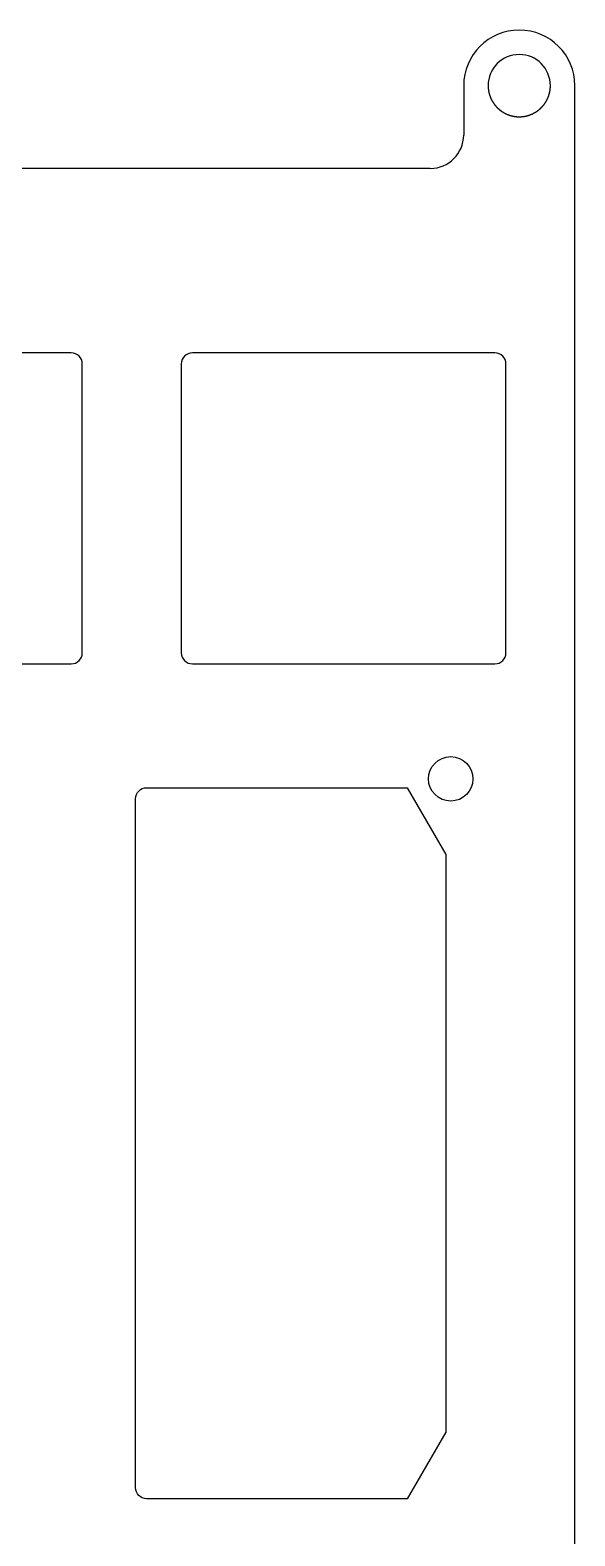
# Model space of a CAD drawing. Header units: millimetres. Extents: x -10 to 277, y -93 to 22.
# Drawn here: x 252.6 to 277.1, y -46.2 to 21.5 of the extents above; entities that cross this region are included whole.
import ezdxf

# ---------------------------------------------------------------- set-up
doc = ezdxf.new("R2010")
doc.units = ezdxf.units.MM
doc.layers.get('0').update_dxf_attribs({"linetype": 'CONTINUOUS'})
doc.layers.add('Edge.Cuts', color=53, linetype='CONTINUOUS', true_color=0xc8a339)

msp = doc.modelspace()

# ---------------------------------------------------------------- linework, layer by layer
for points in [[(240.35, 6.5), (240.35, -6.5, 0.414212391), (240.85, -7), (254.45, -7, 0.414213562), (254.95, -6.5), (254.95, 6.5, 0.414213562), (254.45, 7), (240.85, 7, 0.414212391)], [(259.4, 6.5), (259.4, -6.5, 0.414212391), (259.9, -7), (273.5, -7, 0.414213562), (274, -6.5), (274, 6.5, 0.414213562), (273.5, 7), (259.9, 7, 0.414212391)], [(257.34375, -44.075), (257.34375, -13.075, -0.414213562), (257.84375, -12.575), (269.56175, -12.575), (271.29375, -15.575), (271.29375, -41.575), (269.56175, -44.575), (257.84375, -44.575, -0.414212391)]]:
    msp.add_lwpolyline(points, format="xyb", close=True)
msp.add_circle((271.51875, -12.175), 1)
at = {"layer": 'Edge.Cuts', "linetype": 'CONTINUOUS'}
for p, q in [((272.1, 19.025023), (272.1, 16.8)), ((273.2, 19.025023), (273.20001, 19.019647)), ((273.20001, 19.019647), (273.20004, 19.01425)), ((273.20004, 19.01425), (273.200091, 19.008887)), ((273.200091, 19.008887), (273.200161, 19.003504)), ((273.200161, 19.003504), (273.200252, 18.998153)), ((273.200252, 18.998153), (273.200363, 18.992783)), ((273.200363, 18.992783), (273.200493, 18.987445)), ((273.200493, 18.987445), (273.200645, 18.982086)), ((273.200645, 18.982086), (273.200815, 18.976759)), ((273.200815, 18.976759), (273.201006, 18.971413)), ((275.99914, 18.97546), (275.999469, 18.986044)), ((275.999469, 18.986044), (275.999719, 18.996647)), ((275.999719, 18.996647), (275.99989, 19.007272)), ((275.99989, 19.007272), (275.999982, 19.017919)), ((275.999982, 19.017919), (276, 19.025023)), ((277.1, -90.725023), (277.1, 19.025023)), ((273.201006, 18.971413), (273.201217, 18.966096)), ((273.201217, 18.966096), (273.201448, 18.960761)), ((273.201448, 18.960761), (273.201698, 18.955454)), ((273.201698, 18.955454), (273.20197, 18.950129)), ((273.20197, 18.950129), (273.20226, 18.944832)), ((273.20226, 18.944832), (273.202571, 18.939518)), ((273.202571, 18.939518), (273.202901, 18.93423)), ((273.202901, 18.93423), (273.203252, 18.928925)), ((273.203252, 18.928925), (273.203622, 18.923646)), ((273.203622, 18.923646), (273.204013, 18.91835)), ((273.204013, 18.91835), (273.204422, 18.913079)), ((273.204422, 18.913079), (273.204853, 18.907792)), ((273.204853, 18.907792), (273.205302, 18.902529)), ((273.205302, 18.902529), (273.205773, 18.89725)), ((273.205773, 18.89725), (273.206262, 18.891994)), ((273.206262, 18.891994), (273.206772, 18.886723)), ((273.206772, 18.886723), (273.207301, 18.881475)), ((273.207301, 18.881475), (273.207851, 18.876212)), ((273.207851, 18.876212), (273.208419, 18.87097)), ((273.208419, 18.87097), (273.20901, 18.865714)), ((273.20901, 18.865714), (273.209617, 18.86048)), ((273.209617, 18.86048), (273.210247, 18.85523)), ((273.210247, 18.85523), (273.210895, 18.850002)), ((273.210895, 18.850002), (273.211565, 18.844759)), ((273.211565, 18.844759), (273.212252, 18.839537)), ((273.212252, 18.839537), (273.212962, 18.8343)), ((273.212962, 18.8343), (273.213689, 18.829084)), ((273.213689, 18.829084), (273.214439, 18.823854)), ((273.214439, 18.823854), (273.215206, 18.818643)), ((273.215206, 18.818643), (273.215995, 18.813418)), ((273.215995, 18.813418), (273.216802, 18.808212)), ((273.216802, 18.808212), (273.217631, 18.802993)), ((273.217631, 18.802993), (273.218478, 18.797793)), ((273.218478, 18.797793), (273.219348, 18.792579)), ((273.219348, 18.792579), (273.220234, 18.787383)), ((273.220234, 18.787383), (273.221144, 18.782174)), ((273.221144, 18.782174), (273.22207, 18.776983)), ((273.22207, 18.776983), (273.22302, 18.771779)), ((273.22302, 18.771779), (273.223986, 18.766592)), ((273.223986, 18.766592), (273.224976, 18.761393)), ((273.224976, 18.761393), (273.225983, 18.75621)), ((273.225983, 18.75621), (273.227012, 18.751016)), ((273.227012, 18.751016), (273.228059, 18.745837)), ((273.228059, 18.745837), (273.229129, 18.740646)), ((273.229129, 18.740646), (273.230216, 18.735471)), ((273.230216, 18.735471), (273.231327, 18.730285)), ((273.231327, 18.730285), (273.232454, 18.725113)), ((273.232454, 18.725113), (273.233605, 18.719931)), ((273.233605, 18.719931), (273.234772, 18.714763)), ((273.234772, 18.714763), (273.235963, 18.709584)), ((273.235963, 18.709584), (273.237172, 18.704419)), ((273.237172, 18.704419), (273.238403, 18.699244)), ((273.238403, 18.699244), (273.239652, 18.694082)), ((273.239652, 18.694082), (273.240924, 18.68891)), ((273.240924, 18.68891), (273.242214, 18.683751)), ((273.242214, 18.683751), (273.243526, 18.678582)), ((273.243526, 18.678582), (273.244857, 18.673427)), ((273.244857, 18.673427), (273.24621, 18.66826)), ((273.24621, 18.66826), (273.247581, 18.663107)), ((273.247581, 18.663107), (273.248976, 18.657944)), ((273.248976, 18.657944), (273.250387, 18.652793)), ((273.250387, 18.652793), (273.251823, 18.647633)), ((273.251823, 18.647633), (273.253276, 18.642484)), ((273.253276, 18.642484), (273.254752, 18.637326)), ((273.254752, 18.637326), (273.256, 18.633023)), ((273.256, 18.633023), (273.257493, 18.627938)), ((273.257493, 18.627938), (273.259011, 18.622844)), ((273.259011, 18.622844), (273.260543, 18.617769)), ((273.260543, 18.617769), (273.2621, 18.612685)), ((273.2621, 18.612685), (273.263671, 18.607621)), ((273.263671, 18.607621), (273.265266, 18.602548)), ((273.265266, 18.602548), (273.266876, 18.597495)), ((273.266876, 18.597495), (273.268509, 18.592433)), ((273.268509, 18.592433), (273.270157, 18.587392)), ((273.270157, 18.587392), (273.271829, 18.582343)), ((273.271829, 18.582343), (273.273516, 18.577314)), ((273.273516, 18.577314), (273.275226, 18.572277)), ((273.275226, 18.572277), (273.276951, 18.567261)), ((273.276951, 18.567261), (273.278699, 18.562238)), ((273.278699, 18.562238), (273.280461, 18.557235)), ((273.280461, 18.557235), (273.282248, 18.552225)), ((273.282248, 18.552225), (273.284048, 18.547236)), ((273.284048, 18.547236), (273.285872, 18.542241)), ((273.285872, 18.542241), (273.287709, 18.537266)), ((273.287709, 18.537266), (273.289571, 18.532285)), ((273.289571, 18.532285), (273.291446, 18.527324)), ((273.291446, 18.527324), (273.293345, 18.522358)), ((273.293345, 18.522358), (273.295257, 18.517413)), ((273.295257, 18.517413), (273.297193, 18.512462)), ((273.297193, 18.512462), (273.299143, 18.507532)), ((273.299143, 18.507532), (273.301116, 18.502597)), ((273.301116, 18.502597), (273.303103, 18.497683)), ((273.303103, 18.497683), (273.305113, 18.492764)), ((273.305113, 18.492764), (273.307136, 18.487865)), ((273.307136, 18.487865), (273.309183, 18.482963)), ((273.309183, 18.482963), (273.311243, 18.478081)), ((273.311243, 18.478081), (273.313327, 18.473195)), ((273.313327, 18.473195), (273.315423, 18.468329)), ((273.315423, 18.468329), (273.317543, 18.46346)), ((273.317543, 18.46346), (273.319676, 18.458612)), ((273.319676, 18.458612), (273.321833, 18.45376)), ((273.321833, 18.45376), (273.324002, 18.448929)), ((273.324002, 18.448929), (273.326195, 18.444095)), ((273.326195, 18.444095), (273.3284, 18.439281)), ((273.3284, 18.439281), (273.330629, 18.434465)), ((273.330629, 18.434465), (273.332871, 18.429669)), ((273.332871, 18.429669), (273.335135, 18.42487)), ((273.335135, 18.42487), (273.337413, 18.420092)), ((273.337413, 18.420092), (273.339714, 18.415312)), ((273.339714, 18.415312), (273.342027, 18.410552)), ((273.342027, 18.410552), (273.344363, 18.405791)), ((273.344363, 18.405791), (273.346712, 18.401049)), ((273.346712, 18.401049), (273.349084, 18.396306)), ((273.349084, 18.396306), (273.351469, 18.391583)), ((273.351469, 18.391583), (273.353876, 18.386859)), ((273.353876, 18.386859), (273.356296, 18.382155)), ((273.356296, 18.382155), (273.35874, 18.37745)), ((273.35874, 18.37745), (273.361195, 18.372765)), ((273.361195, 18.372765), (273.363673, 18.368078)), ((273.363673, 18.368078), (273.366164, 18.363412)), ((273.366164, 18.363412), (273.368678, 18.358746)), ((273.368678, 18.358746), (273.371204, 18.354099)), ((273.371204, 18.354099), (273.373753, 18.349452)), ((273.373753, 18.349452), (273.376313, 18.344825)), ((273.376313, 18.344825), (273.378898, 18.340197)), ((273.378898, 18.340197), (273.381493, 18.335589)), ((273.381493, 18.335589), (273.384112, 18.330982)), ((273.384112, 18.330982), (273.386743, 18.326394)), ((273.386743, 18.326394), (273.389397, 18.321806)), ((273.389397, 18.321806), (273.392063, 18.317238)), ((273.392063, 18.317238), (273.394752, 18.31267)), ((273.394752, 18.31267), (273.397452, 18.308122)), ((273.397452, 18.308122), (273.400176, 18.303575)), ((273.400176, 18.303575), (273.402911, 18.299046)), ((273.402911, 18.299046), (273.40567, 18.294519)), ((275.791447, 18.289828), (275.796955, 18.298826)), ((275.796955, 18.298826), (275.802393, 18.307863)), ((275.802393, 18.307863), (275.807762, 18.31694)), ((275.807762, 18.31694), (275.813062, 18.326057)), ((275.813062, 18.326057), (275.818293, 18.335212)), ((275.818293, 18.335212), (275.823453, 18.344406)), ((275.823453, 18.344406), (275.828545, 18.353638)), ((275.828545, 18.353638), (275.833566, 18.362909)), ((275.833566, 18.362909), (275.838517, 18.372218)), ((275.838517, 18.372218), (275.843398, 18.381564)), ((275.843398, 18.381564), (275.848208, 18.390947)), ((275.848208, 18.390947), (275.852948, 18.400367)), ((275.852948, 18.400367), (275.857617, 18.409824)), ((275.857617, 18.409824), (275.862215, 18.419316)), ((275.862215, 18.419316), (275.866742, 18.428845)), ((275.866742, 18.428845), (275.871197, 18.438408)), ((275.871197, 18.438408), (275.875581, 18.448006)), ((275.875581, 18.448006), (275.879892, 18.457639)), ((275.879892, 18.457639), (275.884132, 18.467305)), ((275.884132, 18.467305), (275.888299, 18.477004)), ((275.888299, 18.477004), (275.892394, 18.486736)), ((275.892394, 18.486736), (275.896415, 18.4965)), ((275.896415, 18.4965), (275.900364, 18.506295)), ((275.900364, 18.506295), (275.904239, 18.516121)), ((275.904239, 18.516121), (275.90804, 18.525976)), ((275.90804, 18.525976), (275.911768, 18.535861)), ((275.911768, 18.535861), (275.915421, 18.545775)), ((275.915421, 18.545775), (275.918999, 18.555716)), ((275.918999, 18.555716), (275.922502, 18.565684)), ((275.922502, 18.565684), (275.92593, 18.575677)), ((275.92593, 18.575677), (275.929283, 18.585696)), ((275.929283, 18.585696), (275.93256, 18.595739)), ((275.93256, 18.595739), (275.93576, 18.605804)), ((275.93576, 18.605804), (275.938884, 18.615891)), ((275.938884, 18.615891), (275.941931, 18.625999)), ((275.941931, 18.625999), (275.944, 18.633023)), ((275.944, 18.633023), (275.946951, 18.643284)), ((275.946951, 18.643284), (275.949821, 18.65355)), ((275.949821, 18.65355), (275.952609, 18.663819)), ((275.952609, 18.663819), (275.955316, 18.674092)), ((275.955316, 18.674092), (275.957942, 18.68437)), ((275.957942, 18.68437), (275.960487, 18.694653)), ((275.960487, 18.694653), (275.962951, 18.704941)), ((275.962951, 18.704941), (275.965335, 18.715235)), ((275.965335, 18.715235), (275.967638, 18.725534)), ((275.967638, 18.725534), (275.969861, 18.73584)), ((275.969861, 18.73584), (275.972005, 18.746152)), ((275.972005, 18.746152), (275.974068, 18.75647)), ((275.974068, 18.75647), (275.976052, 18.766796)), ((275.976052, 18.766796), (275.977956, 18.777129)), ((275.977956, 18.777129), (275.97978, 18.78747)), ((275.97978, 18.78747), (275.981526, 18.797819)), ((275.981526, 18.797819), (275.983192, 18.808177)), ((275.983192, 18.808177), (275.984779, 18.818543)), ((275.984779, 18.818543), (275.986287, 18.828919)), ((275.986287, 18.828919), (275.987716, 18.839305)), ((275.987716, 18.839305), (275.989067, 18.849701)), ((275.989067, 18.849701), (275.990338, 18.860108)), ((275.990338, 18.860108), (275.991531, 18.870527)), ((275.991531, 18.870527), (275.992646, 18.880957)), ((275.992646, 18.880957), (275.993681, 18.891399)), ((275.993681, 18.891399), (275.994639, 18.901855)), ((275.994639, 18.901855), (275.995517, 18.912324)), ((275.995517, 18.912324), (275.996317, 18.922807)), ((275.996317, 18.922807), (275.997039, 18.933305)), ((275.997039, 18.933305), (275.997682, 18.943818)), ((275.997682, 18.943818), (275.998247, 18.954348)), ((275.998247, 18.954348), (275.998733, 18.964895)), ((275.998733, 18.964895), (275.99914, 18.97546)), ((273.40567, 18.294519), (273.40844, 18.290011)), ((273.40844, 18.290011), (273.411233, 18.285505)), ((273.411233, 18.285505), (273.414037, 18.281017)), ((273.414037, 18.281017), (273.416865, 18.276531)), ((273.416865, 18.276531), (273.419704, 18.272063)), ((273.419704, 18.272063), (273.422566, 18.267598)), ((273.422566, 18.267598), (273.42544, 18.263151)), ((273.42544, 18.263151), (273.428336, 18.258706)), ((273.428336, 18.258706), (273.431244, 18.25428)), ((273.431244, 18.25428), (273.434175, 18.249856)), ((273.434175, 18.249856), (273.437118, 18.24545)), ((273.437118, 18.24545), (273.440083, 18.241047)), ((273.440083, 18.241047), (273.44306, 18.236662)), ((273.44306, 18.236662), (273.44606, 18.23228)), ((273.44606, 18.23228), (273.449072, 18.227916)), ((273.449072, 18.227916), (273.452106, 18.223554)), ((273.452106, 18.223554), (273.455151, 18.219211)), ((273.455151, 18.219211), (273.45822, 18.214871)), ((273.45822, 18.214871), (273.4613, 18.210549)), ((273.4613, 18.210549), (273.464402, 18.20623)), ((273.464402, 18.20623), (273.467517, 18.201929)), ((273.467517, 18.201929), (273.470654, 18.19763)), ((273.470654, 18.19763), (273.473802, 18.193351)), ((273.473802, 18.193351), (273.476973, 18.189074)), ((273.476973, 18.189074), (273.48, 18.185023)), ((273.48, 18.185023), (273.483127, 18.18087)), ((273.483127, 18.18087), (273.486277, 18.17672)), ((273.486277, 18.17672), (273.489444, 18.172582)), ((273.489444, 18.172582), (273.492633, 18.168447)), ((273.492633, 18.168447), (273.495838, 18.164323)), ((273.495838, 18.164323), (273.499066, 18.160204)), ((273.499066, 18.160204), (273.50231, 18.156097)), ((273.50231, 18.156097), (273.505575, 18.151994)), ((273.505575, 18.151994), (273.508857, 18.147904)), ((273.508857, 18.147904), (273.51216, 18.143818)), ((273.51216, 18.143818), (273.515479, 18.139745)), ((273.515479, 18.139745), (273.51882, 18.135678)), ((273.51882, 18.135678), (273.522175, 18.131623)), ((273.522175, 18.131623), (273.525552, 18.127574)), ((273.525552, 18.127574), (273.528943, 18.123539)), ((273.528943, 18.123539), (273.532356, 18.11951)), ((273.532356, 18.11951), (273.535783, 18.115495)), ((273.535783, 18.115495), (273.539232, 18.111486)), ((273.539232, 18.111486), (273.542694, 18.107492)), ((273.542694, 18.107492), (273.546177, 18.103503)), ((273.546177, 18.103503), (273.549674, 18.09953)), ((273.549674, 18.09953), (273.553192, 18.095564)), ((273.553192, 18.095564), (273.556722, 18.091613)), ((273.556722, 18.091613), (273.560274, 18.087669)), ((273.560274, 18.087669), (273.563838, 18.083741)), ((273.563838, 18.083741), (273.567423, 18.079819)), ((273.567423, 18.079819), (273.57102, 18.075915)), ((273.57102, 18.075915), (273.574638, 18.072017)), ((273.574638, 18.072017), (273.578267, 18.068136)), ((273.578267, 18.068136), (273.581917, 18.064263)), ((273.581917, 18.064263), (273.585578, 18.060406)), ((273.585578, 18.060406), (273.58926, 18.056558)), ((273.58926, 18.056558), (273.592953, 18.052727)), ((273.592953, 18.052727), (273.596666, 18.048904)), ((273.596666, 18.048904), (273.600389, 18.045098)), ((273.600389, 18.045098), (273.604133, 18.041301)), ((273.604133, 18.041301), (273.607887, 18.037522)), ((273.607887, 18.037522), (273.611661, 18.033751)), ((273.611661, 18.033751), (273.615445, 18.029999)), ((273.615445, 18.029999), (273.619248, 18.026256)), ((273.619248, 18.026256), (273.623062, 18.022531)), ((273.623062, 18.022531), (273.626895, 18.018814)), ((273.626895, 18.018814), (273.630737, 18.015117)), ((273.630737, 18.015117), (273.634598, 18.011429)), ((273.634598, 18.011429), (273.638469, 18.00776)), ((273.638469, 18.00776), (273.642359, 18.004101)), ((273.642359, 18.004101), (273.646257, 18.000461)), ((273.646257, 18.000461), (273.650175, 17.99683)), ((273.650175, 17.99683), (273.654101, 17.993219)), ((273.654101, 17.993219), (273.658046, 17.989618)), ((273.658046, 17.989618), (273.661999, 17.986036)), ((273.661999, 17.986036), (273.665971, 17.982465)), ((273.665971, 17.982465), (273.669951, 17.978914)), ((273.669951, 17.978914), (273.673949, 17.975372)), ((273.673949, 17.975372), (273.677955, 17.971852)), ((273.677955, 17.971852), (273.681979, 17.968341)), ((273.681979, 17.968341), (273.686011, 17.964851)), ((273.686011, 17.964851), (273.69006, 17.961371)), ((273.69006, 17.961371), (273.694117, 17.957912)), ((273.694117, 17.957912), (273.698192, 17.954464)), ((273.698192, 17.954464), (273.702273, 17.951037)), ((273.702273, 17.951037), (273.706373, 17.94762)), ((273.706373, 17.94762), (273.710479, 17.944224)), ((273.710479, 17.944224), (273.714603, 17.94084)), ((273.714603, 17.94084), (273.718733, 17.937476)), ((273.718733, 17.937476), (273.72288, 17.934124)), ((273.72288, 17.934124), (273.727034, 17.930793)), ((273.727034, 17.930793), (273.731205, 17.927474)), ((273.731205, 17.927474), (273.735382, 17.924176)), ((273.735382, 17.924176), (273.739576, 17.920889)), ((273.739576, 17.920889), (273.743775, 17.917624)), ((273.743775, 17.917624), (273.747992, 17.914371)), ((273.747992, 17.914371), (273.752214, 17.911139)), ((273.752214, 17.911139), (273.756453, 17.907919)), ((273.756453, 17.907919), (273.760697, 17.904721)), ((273.760697, 17.904721), (273.764958, 17.901535)), ((273.764958, 17.901535), (273.769224, 17.89837)), ((273.769224, 17.89837), (273.773507, 17.895218)), ((273.773507, 17.895218), (273.777793, 17.892088)), ((273.777793, 17.892088), (273.782097, 17.88897)), ((273.782097, 17.88897), (273.786405, 17.885874)), ((273.786405, 17.885874), (273.79073, 17.882791)), ((273.79073, 17.882791), (273.795058, 17.879729)), ((273.795058, 17.879729), (273.799404, 17.876681)), ((273.799404, 17.876681), (273.803752, 17.873654)), ((273.803752, 17.873654), (273.808118, 17.87064)), ((273.808118, 17.87064), (273.812486, 17.867648)), ((273.812486, 17.867648), (273.816872, 17.86467)), ((273.816872, 17.86467), (273.82126, 17.861713)), ((273.82126, 17.861713), (273.825665, 17.858769)), ((273.825665, 17.858769), (273.830072, 17.855848)), ((273.830072, 17.855848), (273.834496, 17.85294)), ((273.834496, 17.85294), (273.838923, 17.850054)), ((273.838923, 17.850054), (273.843366, 17.847182)), ((273.843366, 17.847182), (273.847811, 17.844331)), ((273.847811, 17.844331), (273.852273, 17.841495)), ((273.852273, 17.841495), (273.856737, 17.83868)), ((273.856737, 17.83868), (273.861216, 17.83588)), ((273.861216, 17.83588), (273.865699, 17.833101)), ((273.865699, 17.833101), (273.870196, 17.830336)), ((273.870196, 17.830336), (273.874696, 17.827594)), ((273.874696, 17.827594), (273.879212, 17.824866)), ((273.879212, 17.824866), (273.883729, 17.822159)), ((273.883729, 17.822159), (273.888262, 17.819467)), ((273.888262, 17.819467), (273.892797, 17.816797)), ((273.892797, 17.816797), (273.897347, 17.814141)), ((273.897347, 17.814141), (273.901899, 17.811508)), ((273.901899, 17.811508), (273.906466, 17.808889)), ((273.906466, 17.808889), (273.911035, 17.806292)), ((273.911035, 17.806292), (273.915619, 17.803709)), ((273.915619, 17.803709), (273.920204, 17.801149)), ((273.920204, 17.801149), (273.924805, 17.798603)), ((273.924805, 17.798603), (273.929406, 17.79608)), ((273.929406, 17.79608), (273.934023, 17.793571)), ((273.934023, 17.793571), (273.941176, 17.789729)), ((273.941176, 17.789729), (273.94582, 17.787264)), ((273.94582, 17.787264), (273.950477, 17.784814)), ((273.950477, 17.784814), (273.955146, 17.78238)), ((273.955146, 17.78238), (273.959828, 17.779963)), ((273.959828, 17.779963), (273.964521, 17.777562)), ((273.964521, 17.777562), (273.969227, 17.775177)), ((273.969227, 17.775177), (273.973943, 17.77281)), ((273.973943, 17.77281), (273.978672, 17.770458)), ((273.978672, 17.770458), (273.983411, 17.768124)), ((273.983411, 17.768124), (273.988163, 17.765806)), ((273.988163, 17.765806), (273.992924, 17.763505)), ((273.992924, 17.763505), (273.997697, 17.761221)), ((273.997697, 17.761221), (274.002479, 17.758955)), ((274.002479, 17.758955), (274.007274, 17.756705)), ((274.007274, 17.756705), (274.012076, 17.754474)), ((274.012076, 17.754474), (274.016891, 17.752258)), ((274.016891, 17.752258), (274.021714, 17.750062)), ((274.021714, 17.750062), (274.026548, 17.747882)), ((274.026548, 17.747882), (274.03139, 17.74572)), ((274.03139, 17.74572), (274.036244, 17.743575)), ((274.036244, 17.743575), (274.041104, 17.74145)), ((274.041104, 17.74145), (274.045976, 17.73934)), ((274.045976, 17.73934), (274.050854, 17.737251)), ((274.050854, 17.737251), (274.055743, 17.735178)), ((274.055743, 17.735178), (274.060638, 17.733124)), ((274.060638, 17.733124), (274.065545, 17.731087)), ((274.065545, 17.731087), (274.070456, 17.72907)), ((274.070456, 17.72907), (274.075379, 17.72707)), ((274.075379, 17.72707), (274.080306, 17.72509)), ((274.080306, 17.72509), (274.085244, 17.723127)), ((274.085244, 17.723127), (274.090187, 17.721183)), ((274.090187, 17.721183), (274.09514, 17.719258)), ((274.09514, 17.719258), (274.100097, 17.717352)), ((274.100097, 17.717352), (274.105064, 17.715463)), ((274.105064, 17.715463), (274.110034, 17.713595)), ((274.110034, 17.713595), (274.115015, 17.711744)), ((274.115015, 17.711744), (274.119999, 17.709914)), ((274.119999, 17.709914), (274.124993, 17.708101)), ((274.124993, 17.708101), (274.129989, 17.706309)), ((274.129989, 17.706309), (274.134995, 17.704534)), ((274.134995, 17.704534), (274.140003, 17.70278)), ((274.140003, 17.70278), (274.14502, 17.701044)), ((274.14502, 17.701044), (274.150039, 17.699329)), ((274.150039, 17.699329), (274.155068, 17.697631)), ((274.155068, 17.697631), (274.160098, 17.695954)), ((274.160098, 17.695954), (274.165137, 17.694295)), ((274.165137, 17.694295), (274.170176, 17.692658)), ((274.170176, 17.692658), (274.175225, 17.691038)), ((274.175225, 17.691038), (274.180274, 17.689439)), ((274.180274, 17.689439), (274.185331, 17.687858)), ((274.185331, 17.687858), (274.190389, 17.686299)), ((274.190389, 17.686299), (274.195455, 17.684758)), ((274.195455, 17.684758), (274.200521, 17.683237)), ((274.200521, 17.683237), (274.205595, 17.681736)), ((274.205595, 17.681736), (274.210668, 17.680255)), ((274.210668, 17.680255), (274.215749, 17.678793)), ((274.215749, 17.678793), (274.220829, 17.677352)), ((274.220829, 17.677352), (274.225917, 17.67593)), ((274.225917, 17.67593), (274.231004, 17.674529)), ((274.231004, 17.674529), (274.236098, 17.673146)), ((274.236098, 17.673146), (274.24119, 17.671785)), ((274.24119, 17.671785), (274.24629, 17.670442)), ((274.24629, 17.670442), (274.255384, 17.6681)), ((274.255384, 17.6681), (274.265577, 17.665553)), ((274.265577, 17.665553), (274.275803, 17.663079)), ((274.275803, 17.663079), (274.286061, 17.660681)), ((274.286061, 17.660681), (274.296349, 17.658358)), ((274.296349, 17.658358), (274.306665, 17.65611)), ((274.306665, 17.65611), (274.317009, 17.653938)), ((274.317009, 17.653938), (274.327378, 17.651842)), ((274.327378, 17.651842), (274.332572, 17.650823)), ((274.332572, 17.650823), (274.337772, 17.649824)), ((274.337772, 17.649824), (274.342977, 17.648843)), ((274.342977, 17.648843), (274.348188, 17.647882)), ((274.348188, 17.647882), (274.353404, 17.64694)), ((274.353404, 17.64694), (274.358626, 17.646018)), ((274.358626, 17.646018), (274.363852, 17.645115)), ((274.363852, 17.645115), (274.369083, 17.644232)), ((274.369083, 17.644232), (274.374319, 17.643368)), ((274.374319, 17.643368), (274.379559, 17.642523)), ((274.379559, 17.642523), (274.384803, 17.641698)), ((274.384803, 17.641698), (274.390051, 17.640893)), ((274.390051, 17.640893), (274.395303, 17.640108)), ((274.395303, 17.640108), (274.400559, 17.639342)), ((274.400559, 17.639342), (274.405818, 17.638596)), ((274.405818, 17.638596), (274.41108, 17.637869)), ((274.41108, 17.637869), (274.416345, 17.637163)), ((274.416345, 17.637163), (274.421614, 17.636476)), ((274.421614, 17.636476), (274.426884, 17.635809)), ((274.426884, 17.635809), (274.432158, 17.635162)), ((274.432158, 17.635162), (274.437433, 17.634535)), ((274.437433, 17.634535), (274.442712, 17.633927)), ((274.442712, 17.633927), (274.447991, 17.63334)), ((274.447991, 17.63334), (274.453273, 17.632773)), ((274.453273, 17.632773), (274.458555, 17.632225)), ((274.458555, 17.632225), (274.46384, 17.631697)), ((274.46384, 17.631697), (274.469125, 17.63119)), ((274.469125, 17.63119), (274.474413, 17.630702)), ((274.474413, 17.630702), (274.479699, 17.630235)), ((274.479699, 17.630235), (274.484988, 17.629787)), ((274.484988, 17.629787), (274.490276, 17.62936)), ((274.490276, 17.62936), (274.495566, 17.628953)), ((274.495566, 17.628953), (274.500853, 17.628565)), ((274.500853, 17.628565), (274.506143, 17.628198)), ((274.506143, 17.628198), (274.511431, 17.627851)), ((274.511431, 17.627851), (274.51672, 17.627524)), ((274.51672, 17.627524), (274.522006, 17.627217)), ((274.522006, 17.627217), (274.527294, 17.62693)), ((274.527294, 17.62693), (274.532578, 17.626663)), ((274.532578, 17.626663), (274.537864, 17.626417)), ((274.537864, 17.626417), (274.543146, 17.62619)), ((274.543146, 17.62619), (274.548429, 17.625984)), ((274.548429, 17.625984), (274.553707, 17.625797)), ((274.553707, 17.625797), (274.558986, 17.625631)), ((274.558986, 17.625631), (274.564261, 17.625485)), ((274.564261, 17.625485), (274.569536, 17.625359)), ((274.569536, 17.625359), (274.574806, 17.625253)), ((274.574806, 17.625253), (274.580076, 17.625167)), ((274.580076, 17.625167), (274.585341, 17.625101)), ((274.585341, 17.625101), (274.590606, 17.625055)), ((274.590606, 17.625055), (274.6, 17.625023)), ((274.6, 17.625023), (274.610505, 17.625063)), ((274.610505, 17.625063), (274.621022, 17.625183)), ((274.621022, 17.625183), (274.63155, 17.625383)), ((274.63155, 17.625383), (274.642088, 17.625663)), ((274.642088, 17.625663), (274.652635, 17.626024)), ((274.652635, 17.626024), (274.663189, 17.626464)), ((274.663189, 17.626464), (274.673749, 17.626985)), ((274.673749, 17.626985), (274.684313, 17.627586)), ((274.684313, 17.627586), (274.69488, 17.628268)), ((274.69488, 17.628268), (274.705449, 17.629029)), ((274.705449, 17.629029), (274.716018, 17.629871)), ((274.716018, 17.629871), (274.726585, 17.630793)), ((274.726585, 17.630793), (274.737149, 17.631795)), ((274.737149, 17.631795), (274.74771, 17.632877)), ((274.74771, 17.632877), (274.758264, 17.634038)), ((274.758264, 17.634038), (274.768811, 17.635279)), ((274.768811, 17.635279), (274.77935, 17.6366)), ((274.77935, 17.6366), (274.789878, 17.638)), ((274.789878, 17.638), (274.800394, 17.639479)), ((274.800394, 17.639479), (274.810897, 17.641037)), ((274.810897, 17.641037), (274.821385, 17.642674)), ((274.821385, 17.642674), (274.831857, 17.644389)), ((274.831857, 17.644389), (274.837087, 17.645276)), ((274.837087, 17.645276), (274.842312, 17.646182)), ((274.842312, 17.646182), (274.847532, 17.647108)), ((274.847532, 17.647108), (274.852747, 17.648053)), ((274.852747, 17.648053), (274.857956, 17.649018)), ((274.857956, 17.649018), (274.863161, 17.650002)), ((274.863161, 17.650002), (274.86836, 17.651005)), ((274.86836, 17.651005), (274.873553, 17.652027)), ((274.873553, 17.652027), (274.87874, 17.653069)), ((274.87874, 17.653069), (274.883921, 17.65413)), ((274.883921, 17.65413), (274.889095, 17.65521)), ((274.889095, 17.65521), (274.894264, 17.656309)), ((274.894264, 17.656309), (274.899425, 17.657427)), ((274.899425, 17.657427), (274.90458, 17.658564)), ((274.90458, 17.658564), (274.909727, 17.65972)), ((274.909727, 17.65972), (274.914867, 17.660895)), ((274.914867, 17.660895), (274.92, 17.662088)), ((274.92, 17.662088), (274.925126, 17.663301)), ((274.925126, 17.663301), (274.930243, 17.664532)), ((274.930243, 17.664532), (274.935352, 17.665782)), ((274.935352, 17.665782), (274.944615, 17.6681)), ((274.944615, 17.6681), (274.954795, 17.670727)), ((274.954795, 17.670727), (274.964966, 17.673433)), ((274.964966, 17.673433), (274.975125, 17.67622)), ((274.975125, 17.67622), (274.985273, 17.679085)), ((274.985273, 17.679085), (274.995406, 17.682031)), ((274.995406, 17.682031), (275.005526, 17.685055)), ((275.005526, 17.685055), (275.015629, 17.688157)), ((275.015629, 17.688157), (275.025716, 17.691338)), ((275.025716, 17.691338), (275.035785, 17.694597)), ((275.035785, 17.694597), (275.045834, 17.697934)), ((275.045834, 17.697934), (275.055863, 17.701349)), ((275.055863, 17.701349), (275.065871, 17.70484)), ((275.065871, 17.70484), (275.075855, 17.708408)), ((275.075855, 17.708408), (275.085815, 17.712052)), ((275.085815, 17.712052), (275.095749, 17.715771)), ((275.095749, 17.715771), (275.105656, 17.719566)), ((275.105656, 17.719566), (275.115535, 17.723436)), ((275.115535, 17.723436), (275.125385, 17.72738)), ((275.125385, 17.72738), (275.135204, 17.731397)), ((275.135204, 17.731397), (275.144991, 17.735488)), ((275.144991, 17.735488), (275.154744, 17.739651)), ((275.154744, 17.739651), (275.164462, 17.743886)), ((275.164462, 17.743886), (275.174144, 17.748193)), ((275.174144, 17.748193), (275.183788, 17.75257)), ((275.183788, 17.75257), (275.193393, 17.757017)), ((275.193393, 17.757017), (275.202958, 17.761534)), ((275.202958, 17.761534), (275.212481, 17.766119)), ((275.212481, 17.766119), (275.221961, 17.770772)), ((275.221961, 17.770772), (275.231396, 17.775492)), ((275.231396, 17.775492), (275.240785, 17.780279)), ((275.240785, 17.780279), (275.250126, 17.785131)), ((275.250126, 17.785131), (275.258823, 17.789729)), ((275.258823, 17.789729), (275.26804, 17.79469)), ((275.26804, 17.79469), (275.277224, 17.799724)), ((275.277224, 17.799724), (275.286377, 17.804831)), ((275.286377, 17.804831), (275.295495, 17.810011)), ((275.295495, 17.810011), (275.304581, 17.815264)), ((275.304581, 17.815264), (275.313632, 17.82059)), ((275.313632, 17.82059), (275.322649, 17.825987)), ((275.322649, 17.825987), (275.331631, 17.831457)), ((275.331631, 17.831457), (275.340577, 17.836998)), ((275.340577, 17.836998), (275.349487, 17.842611)), ((275.349487, 17.842611), (275.358361, 17.848295)), ((275.358361, 17.848295), (275.367197, 17.85405)), ((275.367197, 17.85405), (275.375995, 17.859876)), ((275.375995, 17.859876), (275.384755, 17.865772)), ((275.384755, 17.865772), (275.393476, 17.871738)), ((275.393476, 17.871738), (275.402157, 17.877773)), ((275.402157, 17.877773), (275.410797, 17.883877)), ((275.410797, 17.883877), (275.419397, 17.89005)), ((275.419397, 17.89005), (275.427955, 17.896292)), ((275.427955, 17.896292), (275.436471, 17.902601)), ((275.436471, 17.902601), (275.444944, 17.908978)), ((275.444944, 17.908978), (275.453373, 17.915421)), ((275.453373, 17.915421), (275.461757, 17.921931)), ((275.461757, 17.921931), (275.470097, 17.928507)), ((275.470097, 17.928507), (275.47839, 17.935148)), ((275.47839, 17.935148), (275.486636, 17.941854)), ((275.486636, 17.941854), (275.494835, 17.948624)), ((275.494835, 17.948624), (275.502985, 17.955458)), ((275.502985, 17.955458), (275.511087, 17.962354)), ((275.511087, 17.962354), (275.519138, 17.969313)), ((275.519138, 17.969313), (275.527138, 17.976333)), ((275.527138, 17.976333), (275.535086, 17.983413)), ((275.535086, 17.983413), (275.542982, 17.990554)), ((275.542982, 17.990554), (275.550825, 17.997754)), ((275.550825, 17.997754), (275.558612, 18.005012)), ((275.558612, 18.005012), (275.566345, 18.012328)), ((275.566345, 18.012328), (275.574021, 18.0197)), ((275.574021, 18.0197), (275.58164, 18.027128)), ((275.58164, 18.027128), (275.589201, 18.03461)), ((275.589201, 18.03461), (275.596702, 18.042146)), ((275.596702, 18.042146), (275.604144, 18.049735)), ((275.604144, 18.049735), (275.611524, 18.057375)), ((275.611524, 18.057375), (275.618842, 18.065066)), ((275.618842, 18.065066), (275.626097, 18.072806)), ((275.626097, 18.072806), (275.633288, 18.080595)), ((275.633288, 18.080595), (275.640414, 18.08843)), ((275.640414, 18.08843), (275.647473, 18.096311)), ((275.647473, 18.096311), (275.654465, 18.104237)), ((275.654465, 18.104237), (275.661389, 18.112205)), ((275.661389, 18.112205), (275.668243, 18.120216)), ((275.668243, 18.120216), (275.675027, 18.128266)), ((275.675027, 18.128266), (275.681739, 18.136356)), ((275.681739, 18.136356), (275.688379, 18.144483)), ((275.688379, 18.144483), (275.694945, 18.152646)), ((275.694945, 18.152646), (275.701436, 18.160843)), ((275.701436, 18.160843), (275.707852, 18.169073)), ((275.707852, 18.169073), (275.714191, 18.177335)), ((275.714191, 18.177335), (275.72, 18.185023)), ((275.72, 18.185023), (275.72633, 18.19353)), ((275.72633, 18.19353), (275.732592, 18.202078)), ((275.732592, 18.202078), (275.738786, 18.210669)), ((275.738786, 18.210669), (275.744911, 18.2193)), ((275.744911, 18.2193), (275.750968, 18.227973)), ((275.750968, 18.227973), (275.756957, 18.236687)), ((275.756957, 18.236687), (275.762877, 18.245443)), ((275.762877, 18.245443), (275.768728, 18.254239)), ((275.768728, 18.254239), (275.774511, 18.263075)), ((275.774511, 18.263075), (275.780225, 18.271953)), ((275.780225, 18.271953), (275.785871, 18.28087)), ((275.785871, 18.28087), (275.791447, 18.289828)), ((270.6, 15.3), (219.8295, 15.3))]:
    msp.add_line(p, q, dxfattribs=at)
at = {"layer": 'Edge.Cuts'}
for centre, radius, start, end in [((274.6, 19.025023), 2.5, 0, 180), ((274.6, 19.025023), 1.4, 0, 180), ((270.599999, 16.800001), 1.500001, -89.9999618, -0.0000382)]:
    msp.add_arc(centre, radius, start, end, dxfattribs=at)

doc.saveas('drawing.dxf')
